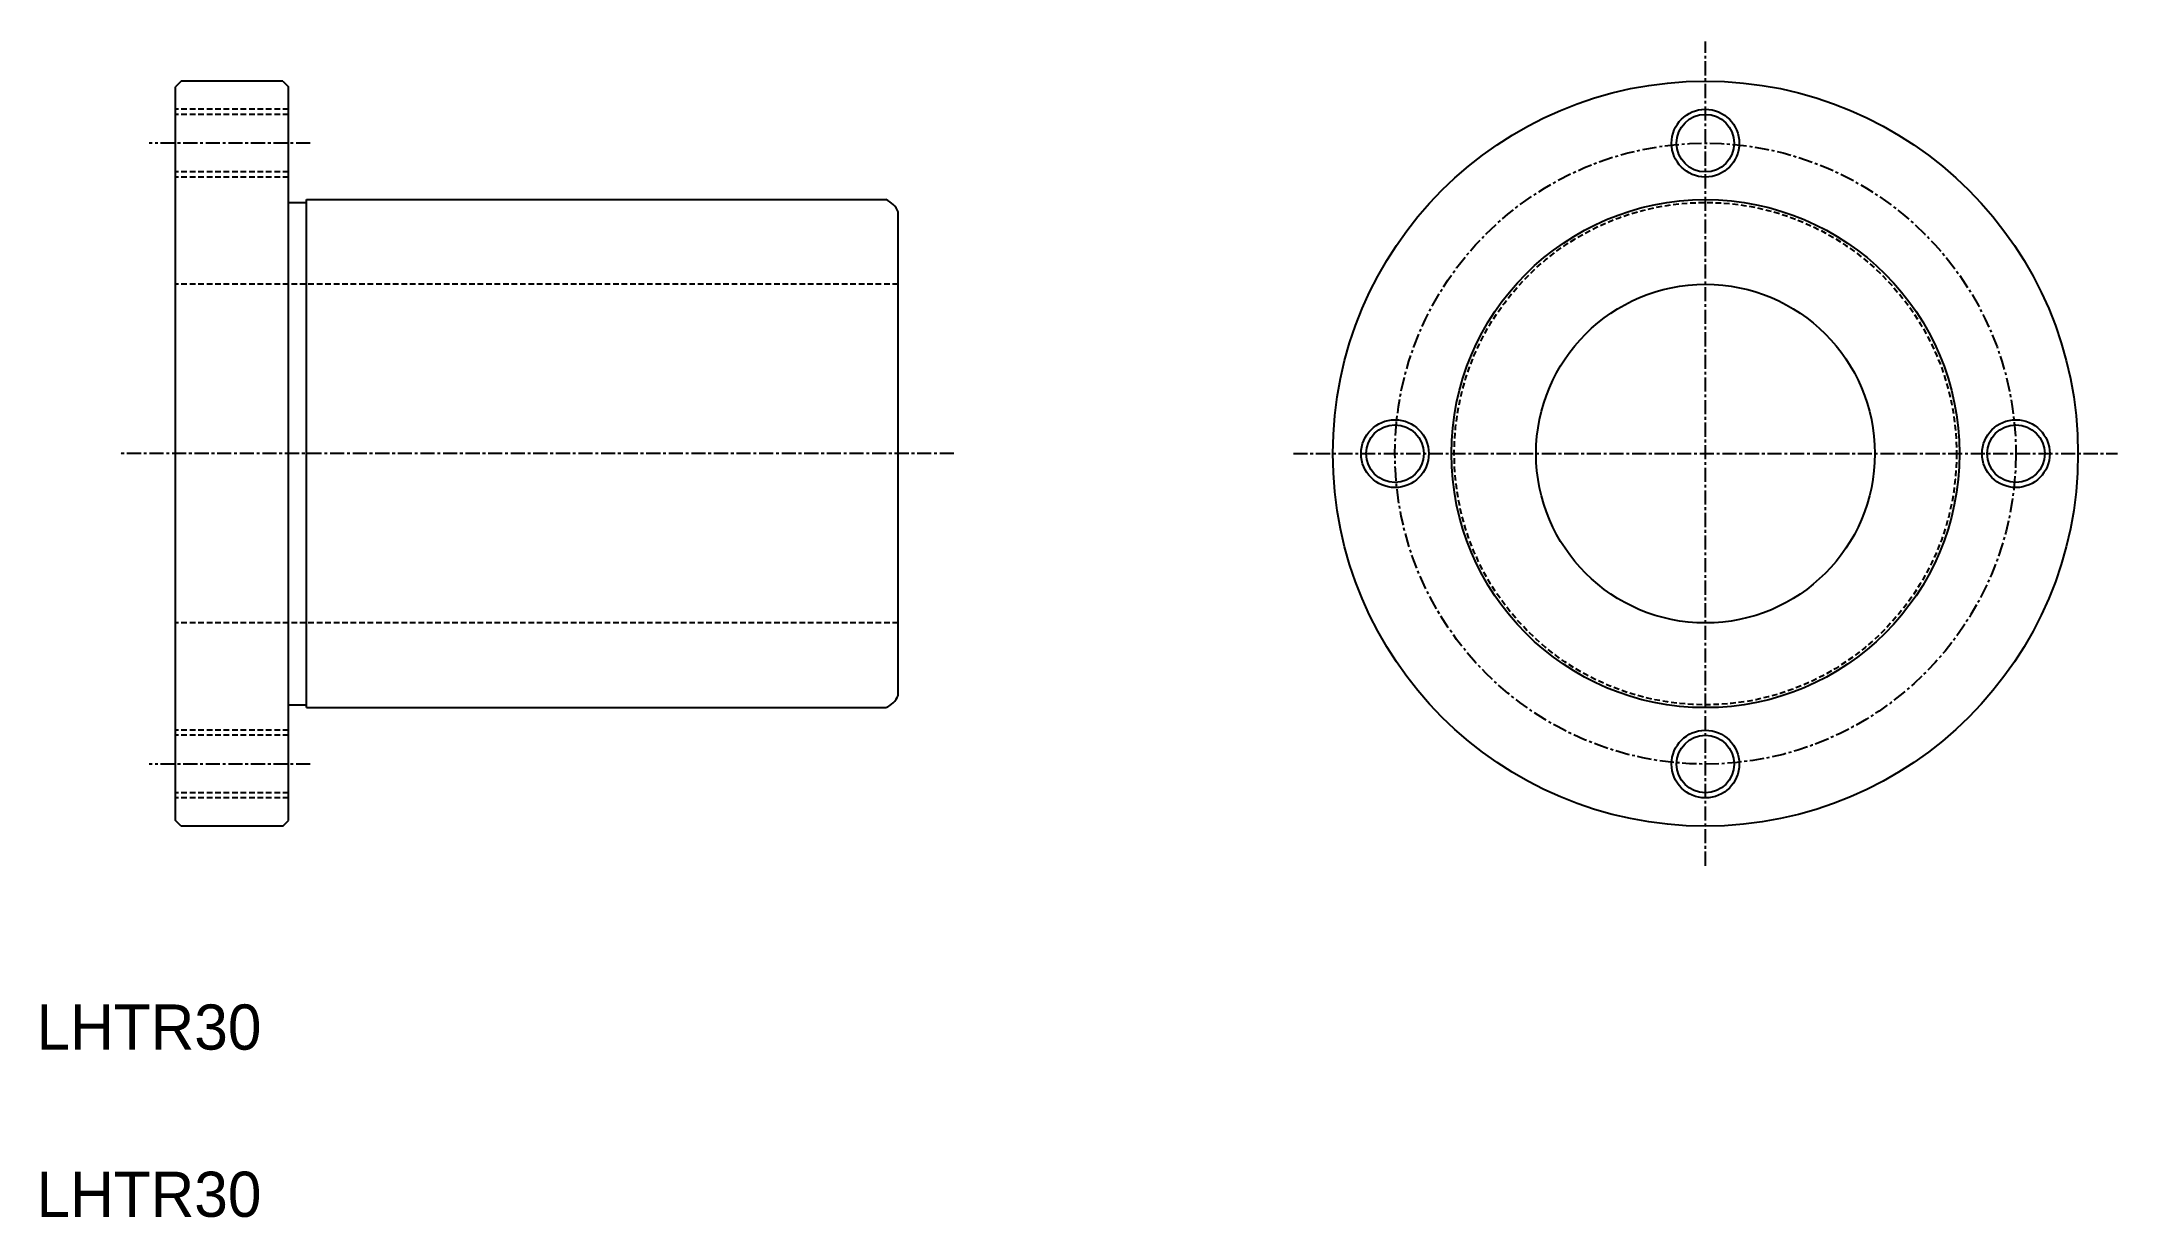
# Model space of a CAD drawing. Extents: x 47 to 231, y -19 to 85.
import ezdxf

# ---------------------------------------------------------------- set-up
doc = ezdxf.new("R2010")
doc.units = 0
doc.linetypes.add('CENTER', pattern=[2, 1.25, -0.25, 0.25, -0.25])
doc.linetypes.add('DASHED', pattern=[0.75, 0.5, -0.25])
doc.layers.get('0').update_dxf_attribs({"linetype": 'CONTINUOUS'})
doc.layers.add('CENTER', color=1, linetype='CENTER')

msp = doc.modelspace()

# ---------------------------------------------------------------- linework, layer by layer
at = {"color": 7, "linetype": 'CONTINUOUS'}
for p, q in [((59.8, 81.65), (59.3, 81.15)), ((59.3, 16.15), (59.3, 81.15)), ((68.8, 81.65), (59.8, 81.65)), ((68.8, 81.65), (69.3, 81.15)), ((69.3, 16.15), (69.3, 81.15)), ((69.3, 70.9), (70.9, 70.9)), ((70.9, 71.15), (122.21, 71.15)), ((70.9, 26.15), (70.9, 71.15)), ((123.3, 27.24), (123.3, 70.06)), ((54.4, 48.65), (54.4, 48.65)), ((54.4, 48.65), (54.4, 48.65)), ((69.3, 26.4), (70.9, 26.4)), ((70.9, 26.15), (122.21, 26.15)), ((82.43, 26.15), (82.43, 26.15)), ((95.55, 26.15), (95.55, 26.15)), ((59.8, 15.65), (59.3, 16.15)), ((68.8, 15.65), (59.8, 15.65)), ((68.8, 15.65), (69.3, 16.15))]:
    msp.add_line(p, q, dxfattribs=at)
at = {"color": 3, "linetype": 'DASHED'}
for p, q in [((69.3, 79.15), (59.3, 79.15)), ((69.3, 78.7), (59.3, 78.7)), ((69.3, 73.6), (59.3, 73.6)), ((69.3, 73.15), (59.3, 73.15)), ((123.3, 63.65), (59.3, 63.65)), ((123.3, 33.65), (59.3, 33.65)), ((69.3, 24.15), (59.3, 24.15)), ((69.3, 23.7), (59.3, 23.7)), ((69.3, 18.6), (59.3, 18.6)), ((69.3, 18.15), (59.3, 18.15))]:
    msp.add_line(p, q, dxfattribs=at)
at = {"color": 7, "linetype": 'CONTINUOUS'}
for centre, radius in [((194.8, 48.65), 33), ((194.8, 76.15), 2.55), ((194.8, 48.65), 22.5), ((194.8, 48.65), 15), ((167.3, 48.65), 2.55), ((222.3, 48.65), 2.55), ((194.8, 21.15), 2.55)]:
    msp.add_circle(centre, radius, dxfattribs=at)
at = {"color": 3, "linetype": 'CONTINUOUS'}
for centre in [(194.8, 76.15), (167.3, 48.65), (222.3, 48.65), (194.8, 21.15)]:
    msp.add_circle(centre, 3, dxfattribs=at)
at = {"color": 3, "linetype": 'DASHED'}
msp.add_circle((194.8, 48.65), 22.25, dxfattribs=at)
at = {"color": 7, "linetype": 'CONTINUOUS'}
for centre, start, end in [((121.45, 69.3), 22.3316, 67.6684), ((121.45, 28), 292.3316, 337.6684)]:
    msp.add_arc(centre, 2, start, end, dxfattribs=at)
at = {"layer": 'CENTER', "color": 1, "linetype": 'CENTER'}
for p, q in [((194.8, 12.15), (194.8, 85.15)), ((71.22, 76.15), (56.95, 76.15)), ((128.23, 48.65), (54.4, 48.65)), ((158.3, 48.65), (231.3, 48.65)), ((71.22, 21.15), (56.95, 21.15))]:
    msp.add_line(p, q, dxfattribs=at)
msp.add_circle((194.8, 48.65), 27.5, dxfattribs=at)

# ---------------------------------------------------------------- texts
at = {"color": 7, "linetype": 'CONTINUOUS'}
for p in [(46.98, -4.14), (46.98, -18.95)]:
    msp.add_text('LHTR30', height=4, dxfattribs=at).set_placement(p)

doc.saveas('drawing.dxf')
